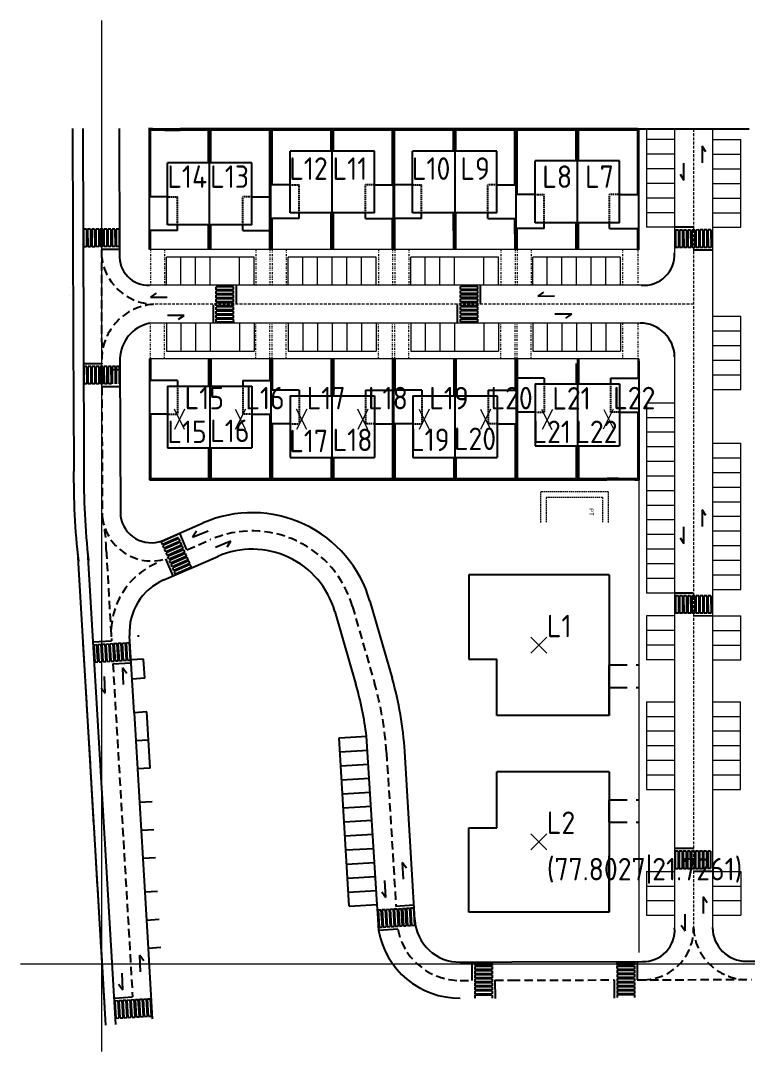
# Model space of a CAD drawing. Extents: x 349 to 557, y 25 to 208.
# Drawn here: x 349.5 to 478.7, y 24.8 to 208.2 of the extents above; entities that cross this region are included whole.
import ezdxf

# ---------------------------------------------------------------- set-up
doc = ezdxf.new("R2010")
doc.units = 0
doc.header["$MEASUREMENT"] = 0
for name, pattern in [('DASHDOT2', [12.7, 6.35, -3.175, 0, -3.175]), ('DASHED', [0.75, 0.5, -0.25]), ('DOT-DASH', [1, 0.3, -0.2, 0, -0.2, 0.3]), ('HIDDEN', [0.375, 0.25, -0.125]), ('HIDDEN2', [4.7625, 3.175, -1.5875])]:
    doc.linetypes.add(name, pattern=pattern)
doc.layers.get('0').update_dxf_attribs({"color": 252, "linetype": 'CONTINUOUS'})
for name, color, linetype in [('CentroCargas', 30, 'CONTINUOUS'), ('EQUI', 43, 'CONTINUOUS'), ('ESTRADAS', 19, 'CONTINUOUS'), ('PT', 2, 'CONTINUOUS')]:
    doc.layers.add(name, color=color, linetype=linetype)
doc.styles.add('SANS', font='isocp.shx')
doc.styles.get("Standard").update_dxf_attribs({"font": 'isocp.shx'})

msp = doc.modelspace()

# ---------------------------------------------------------------- linework, layer by layer
at = {"linetype": 'Continuous'}
for p, q in [((372.41, 167.5), (372.41, 189.02)), ((377.85, 188.95), (377.84, 188.95)), ((382.55, 188.95), (377.84, 188.95)), ((383.1, 182.9), (383.1, 188.95)), ((394.01, 167.5), (394, 188.95)), ((404.9, 185.01), (404.9, 188.95)), ((415.81, 167.5), (415.8, 188.95)), ((372.4, 176.9), (372.4, 188.82)), ((372.61, 176.9), (372.61, 188.8)), ((382.9, 188.75), (377.84, 188.75)), ((382.9, 182.9), (382.9, 188.75)), ((383.3, 182.9), (383.3, 188.75)), ((393.8, 188.75), (383.3, 188.75)), ((393.8, 176.9), (393.8, 188.75)), ((404.7, 188.75), (394.2, 188.75)), ((394.2, 179.01), (394.2, 188.75)), ((404.7, 185.01), (404.7, 188.75)), ((405.1, 185.01), (405.1, 188.75)), ((415.6, 188.75), (405.1, 188.75)), ((415.6, 179.01), (415.6, 188.75)), ((416, 179.01), (416, 188.75)), ((412.4, 185.01), (397.4, 185.01)), ((397.4, 174.01), (397.4, 185.01)), ((404.9, 174.01), (404.9, 185.01)), ((412.4, 174.01), (412.4, 185.01)), ((419.2, 174.01), (419.2, 185.01)), ((390.6, 182.9), (375.6, 182.9)), ((375.6, 171.9), (375.6, 182.9)), ((383.1, 171.9), (383.1, 182.9)), ((390.6, 171.9), (390.6, 182.9)), ((397.4, 179.01), (394, 179.01)), ((412.4, 179.01), (415.8, 179.01)), ((419.2, 179.01), (415.8, 179.01)), ((416.01, 167.5), (416, 179.01)), ((375.81, 176.9), (372.41, 176.9)), ((390.6, 176.9), (394, 176.9)), ((393.81, 167.5), (393.8, 176.9)), ((412.4, 174.01), (397.4, 174.01)), ((399, 173.01), (399, 174.01)), ((404.71, 167.5), (404.7, 174.01)), ((404.91, 167.5), (404.9, 174.01)), ((405.11, 167.5), (405.1, 174.01)), ((410.8, 173.01), (410.8, 174.01)), ((420.8, 173.01), (420.8, 174.01)), ((372.41, 148.04), (372.41, 126.54)), ((394.01, 148.04), (394.01, 126.54)), ((415.81, 148.04), (415.81, 126.54)), ((375.61, 143.22), (375.61, 132.22)), ((383.11, 143.22), (383.11, 132.22)), ((390.61, 143.22), (390.61, 132.22)), ((397.41, 141.48), (397.41, 130.48)), ((404.91, 130.48), (404.91, 141.48)), ((412.41, 141.48), (412.41, 130.48)), ((419.21, 141.48), (419.21, 130.48)), ((372.61, 138.22), (372.61, 126.74)), ((393.81, 138.22), (393.81, 126.74)), ((394.21, 136.48), (394.21, 126.74)), ((415.61, 136.48), (415.61, 126.74)), ((416.01, 136.48), (416.01, 126.74)), ((375.61, 132.22), (390.61, 132.22)), ((382.91, 132.22), (382.91, 126.74)), ((383.11, 132.22), (383.11, 126.54)), ((383.31, 132.22), (383.31, 126.74)), ((397.41, 130.48), (412.41, 130.48)), ((404.71, 130.48), (404.71, 126.74)), ((404.91, 130.48), (404.91, 126.54)), ((405.11, 130.48), (405.11, 126.74)), ((372.61, 126.74), (382.91, 126.74)), ((383.31, 126.74), (393.81, 126.74)), ((394.21, 126.74), (404.71, 126.74)), ((405.11, 126.74), (415.61, 126.74)), ((372.61, 126.54), (372.61, 126.53))]:
    msp.add_line(p, q, dxfattribs=at)
at = {"color": 18, "linetype": 'Continuous', "true_color": 0x000000}
for p, q in [((459.2, 188.95), (382.55, 188.95)), ((426.7, 185.01), (426.7, 188.95)), ((437.61, 167.5), (437.6, 188.95)), ((448.5, 183.27), (448.5, 188.95)), ((459.24, 188.95), (459.24, 188.96)), ((459.44, 167.45), (459.44, 188.95)), ((426.5, 188.75), (416, 188.75)), ((426.5, 185.01), (426.5, 188.75)), ((437.4, 188.75), (426.9, 188.75)), ((426.9, 185.01), (426.9, 188.75)), ((437.4, 179.02), (437.4, 188.75)), ((448.3, 188.75), (437.8, 188.75)), ((437.8, 177.27), (437.8, 188.75)), ((448.3, 183.27), (448.3, 188.75)), ((459.24, 188.75), (448.7, 188.75)), ((448.7, 183.27), (448.7, 188.75)), ((459.24, 177.27), (459.24, 188.75)), ((434.2, 185.02), (419.2, 185.01)), ((426.7, 185.01), (426.7, 174.01)), ((434.2, 174.02), (434.2, 185.02)), ((456, 183.27), (441, 183.27)), ((441, 172.27), (441, 183.27)), ((448.5, 172.27), (448.5, 183.27)), ((456, 172.27), (456, 183.27)), ((434.2, 179.02), (437.6, 179.02)), ((441, 177.27), (437.6, 177.27)), ((456.2, 177.27), (459.24, 177.27)), ((399, 173.01), (394, 173.01)), ((394.21, 167.5), (394.2, 173.01)), ((410.8, 173.01), (415.8, 173.01)), ((415.61, 167.5), (415.6, 173.01)), ((420.8, 173.01), (415.8, 173.01)), ((434.2, 174.02), (419.2, 174.01)), ((426.51, 167.5), (426.5, 174.01)), ((426.71, 167.5), (426.7, 174.01)), ((426.91, 167.5), (426.9, 174.01)), ((432.6, 173.02), (432.6, 174.02)), ((432.6, 173.02), (437.6, 173.02)), ((437.41, 167.5), (437.4, 173.02)), ((372.41, 167.5), (372.4, 170.9)), ((377.41, 170.9), (372.41, 170.9)), ((372.61, 167.43), (372.61, 170.9)), ((390.6, 171.9), (375.6, 171.9)), ((377.41, 170.9), (377.41, 171.9)), ((382.91, 167.5), (382.9, 171.9)), ((383.11, 167.5), (383.1, 171.9)), ((383.31, 167.5), (383.3, 171.9)), ((389, 170.9), (389, 171.9)), ((389, 170.9), (394, 170.9)), ((442.6, 171.27), (437.6, 171.27)), ((437.81, 167.5), (437.8, 171.27)), ((456, 172.27), (441, 172.27)), ((442.6, 171.27), (442.6, 172.27)), ((448.31, 167.5), (448.3, 172.27)), ((448.51, 167.5), (448.5, 172.27)), ((448.71, 167.5), (448.7, 172.27)), ((454.2, 171.27), (454.2, 172.27)), ((454.2, 171.27), (459.24, 171.27)), ((459.24, 167.39), (459.24, 171.27)), ((372.61, 148.1), (372.61, 144.22)), ((382.91, 148.04), (382.91, 143.22)), ((383.11, 148.04), (383.11, 143.22)), ((383.31, 148.04), (383.31, 143.22)), ((393.81, 148.04), (393.81, 144.22)), ((394.21, 148.04), (394.21, 142.48)), ((404.71, 148.04), (404.71, 141.48)), ((404.91, 148.04), (404.91, 141.48)), ((405.11, 148.04), (405.11, 141.48)), ((415.61, 148.04), (415.61, 136.48)), ((416.01, 148.04), (416.01, 142.48)), ((426.51, 148.04), (426.51, 141.48)), ((426.71, 148.04), (426.71, 141.48)), ((426.91, 148.04), (426.91, 141.48)), ((437.41, 148.04), (437.41, 142.48)), ((437.61, 148.04), (437.61, 126.54)), ((437.81, 148.04), (437.81, 138.59)), ((448.31, 147.22), (448.31, 143.59)), ((448.51, 148.04), (448.51, 143.59)), ((448.71, 148.04), (448.71, 143.59)), ((459.44, 147.62), (459.44, 126.47)), ((459.44, 147.62), (459.44, 144.17)), ((377.41, 144.22), (372.41, 144.22)), ((375.61, 143.22), (390.61, 143.22)), ((377.41, 144.22), (377.41, 143.22)), ((389.01, 144.22), (389.01, 143.22)), ((389.01, 144.22), (394.01, 144.22)), ((442.61, 144.59), (437.61, 144.59)), ((441.01, 143.59), (456.01, 143.59)), ((441.01, 143.59), (441.01, 132.59)), ((442.61, 144.59), (442.61, 143.59)), ((448.51, 143.59), (448.51, 132.59)), ((454.41, 144.59), (454.41, 143.59)), ((454.41, 144.59), (459.24, 144.59)), ((456.01, 143.59), (456.01, 132.59)), ((399.01, 142.48), (394.01, 142.48)), ((397.41, 141.48), (412.41, 141.48)), ((399.01, 142.48), (399.01, 141.48)), ((410.81, 142.48), (410.81, 141.48)), ((410.81, 142.48), (415.81, 142.48)), ((420.81, 142.48), (415.81, 142.48)), ((419.21, 141.48), (434.21, 141.48)), ((420.81, 142.48), (420.81, 141.48)), ((426.71, 141.48), (426.71, 130.48)), ((432.61, 142.48), (432.61, 141.48)), ((432.61, 142.48), (437.61, 142.48)), ((434.21, 141.48), (434.21, 130.48)), ((375.41, 138.22), (372.41, 138.22)), ((390.61, 138.22), (394.01, 138.22)), ((441.01, 138.59), (437.61, 138.59)), ((437.81, 138.59), (437.81, 126.74)), ((456.01, 138.59), (459.24, 138.59)), ((459.24, 138.59), (459.24, 126.68)), ((397.41, 136.48), (394.01, 136.48)), ((412.41, 136.48), (415.81, 136.48)), ((419.21, 136.48), (415.81, 136.48)), ((434.21, 136.48), (437.61, 136.48)), ((437.41, 136.48), (437.41, 126.74)), ((441.01, 132.59), (456.01, 132.59)), ((448.31, 132.59), (448.31, 126.74)), ((448.51, 132.59), (448.51, 126.54)), ((448.71, 132.59), (448.71, 126.74)), ((419.21, 130.48), (434.21, 130.48)), ((426.51, 130.48), (426.51, 126.74)), ((426.71, 130.48), (426.71, 126.54)), ((426.91, 130.48), (426.91, 126.74)), ((372.41, 126.54), (449.06, 126.54)), ((416.01, 126.74), (426.51, 126.74)), ((426.91, 126.74), (437.41, 126.74)), ((437.81, 126.74), (448.31, 126.74)), ((448.71, 126.74), (453.77, 126.74)), ((449.06, 126.54), (453.77, 126.54)), ((453.76, 126.54), (453.77, 126.54)), ((434.17, 109.6), (429.17, 109.6)), ((429.17, 109.6), (429.17, 94.6)), ((454.17, 109.6), (434.17, 109.6)), ((454.17, 109.6), (438.17, 109.6)), ((454.17, 109.6), (454.17, 84.6)), ((429.17, 94.6), (434.17, 94.6)), ((434.17, 84.6), (434.17, 94.6)), ((454.17, 89.6), (454.17, 93.6)), ((454.17, 84.6), (454.17, 89.6)), ((454.17, 84.6), (434.17, 84.6)), ((454.17, 84.6), (438.17, 84.6)), ((434.17, 64.6), (434.17, 74.6)), ((454.17, 74.6), (434.17, 74.6)), ((454.17, 74.6), (438.17, 74.6)), ((454.17, 74.6), (454.17, 49.6)), ((454.17, 74.6), (454.17, 69.6)), ((454.17, 65.6), (454.17, 69.6)), ((429.17, 59.6), (429.17, 64.6)), ((429.17, 64.6), (434.17, 64.6)), ((429.17, 49.6), (429.17, 59.6)), ((454.17, 49.6), (454.17, 59.6)), ((434.17, 49.6), (429.17, 49.6)), ((454.17, 49.6), (434.17, 49.6)), ((454.17, 49.6), (438.17, 49.6))]:
    msp.add_line(p, q, dxfattribs=at)
at = {"linetype": 'DASHED', "ltscale": 0.5}
for p, q in [((397.4, 179.01), (399, 179.01)), ((399, 174.01), (399, 179.01)), ((410.8, 174.01), (410.8, 179.01)), ((412.4, 179.01), (410.8, 179.01)), ((419.2, 179.01), (420.8, 179.01)), ((420.8, 174.01), (420.8, 179.01)), ((375.81, 176.9), (377.41, 176.9)), ((377.41, 171.9), (377.41, 176.9)), ((389, 171.9), (389, 176.9)), ((390.6, 176.9), (389, 176.9))]:
    msp.add_line(p, q, dxfattribs=at)
at = {"color": 18, "linetype": 'DASHED', "ltscale": 0.5, "true_color": 0x000000}
for p, q in [((432.6, 174.02), (432.6, 179.02)), ((434.2, 179.02), (432.6, 179.02)), ((441, 177.27), (442.6, 177.27)), ((442.6, 172.27), (442.6, 177.27)), ((456.2, 177.27), (454.2, 177.27)), ((454.2, 172.27), (454.2, 177.27)), ((377.41, 143.22), (377.41, 138.22)), ((389.01, 143.22), (389.01, 138.22)), ((442.61, 143.59), (442.61, 138.59)), ((454.41, 143.59), (454.41, 138.59)), ((399.01, 141.48), (399.01, 136.48)), ((410.81, 141.48), (410.81, 136.48)), ((420.81, 141.48), (420.81, 136.48)), ((432.61, 141.48), (432.61, 136.48)), ((375.41, 138.22), (377.41, 138.22)), ((390.61, 138.22), (389.01, 138.22)), ((441.01, 138.59), (442.61, 138.59)), ((456.01, 138.59), (454.41, 138.59)), ((397.41, 136.48), (399.01, 136.48)), ((412.41, 136.48), (410.81, 136.48)), ((419.21, 136.48), (420.81, 136.48)), ((434.21, 136.48), (432.61, 136.48))]:
    msp.add_line(p, q, dxfattribs=at)
at = {"color": 18, "linetype": 'Continuous', "lineweight": 13, "true_color": 0x000000}
for p, q in [((459.44, 167.5), (372.41, 167.5)), ((459.44, 148.04), (372.41, 148.04)), ((459.24, 148.04), (459.24, 144.59)), ((459.44, 148.04), (459.44, 126.47))]:
    msp.add_line(p, q, dxfattribs=at)
at = {"color": 18, "linetype": 'Continuous', "lineweight": 13, "ltscale": 0.00079375, "true_color": 0x000000}
for p, q in [((437.39, 145.29), (437.39, 145.29)), ((421.55, 136.32), (421.55, 136.32))]:
    msp.add_line(p, q, dxfattribs=at)
at = {"linetype": 'Continuous'}
for radius, start in [(209.7, 268.4635), (209.9, 268.5195)]:
    msp.add_arc((377.83, 398.65), radius, start, 270.0036, dxfattribs=at)
at = {"color": 18, "linetype": 'Continuous', "true_color": 0x000000}
for centre, radius, start, end in [((453.72, -94.27), 221.02, 88.5671, 89.9861), ((453.78, -83.16), 209.7, 88.4534, 90.0036)]:
    msp.add_arc(centre, radius, start, end, dxfattribs=at)
at = {"layer": 'CentroCargas', "linetype": 'Continuous', "lineweight": 13}
for p, q in [((363.86, 208.23), (363.86, 24.83)), ((378.65, 135.5), (376.86, 139.08)), ((378.65, 139.08), (376.87, 135.5)), ((389.46, 139.07), (387.65, 135.51)), ((387.65, 139.07), (389.46, 135.51)), ((400.36, 139.07), (398.55, 135.51)), ((400.36, 135.51), (398.55, 139.07)), ((411.26, 139.07), (409.45, 135.51)), ((411.26, 135.51), (409.45, 139.07)), ((422.16, 139.07), (420.35, 135.51)), ((420.35, 139.07), (422.16, 135.51)), ((431.25, 139.07), (433.06, 135.51)), ((433.06, 139.07), (431.25, 135.51)), ((442.15, 139.07), (443.96, 135.51)), ((444.05, 139.03), (442.22, 135.47)), ((454.89, 139.08), (453.07, 135.52)), ((453.18, 139.04), (454.97, 135.46)), ((440.25, 98.52), (443.08, 95.69)), ((443.08, 98.52), (440.25, 95.69)), ((440.25, 60.69), (443.08, 63.52)), ((440.25, 63.52), (443.08, 60.69)), ((539.57, 40.38), (349.48, 40.38))]:
    msp.add_line(p, q, dxfattribs=at)
at = {"layer": 'EQUI', "linetype": 'DASHDOT2', "ltscale": 0.2}
msp.add_line((385.85, 188.95), (384.3, 188.95), dxfattribs=at)
at = {"layer": 'ESTRADAS', "linetype": 'Continuous'}
for p, q in [((358.72, 189.02), (358.85, 151.79)), ((360.52, 189.02), (360.64, 151.35)), ((367.02, 189.02), (367.09, 166.61)), ((471.38, 184.86), (470.68, 185.88)), ((470.68, 185.88), (470.69, 182.91)), ((467.45, 179.87), (467.44, 182.84)), ((466.76, 180.89), (467.45, 179.87)), ((360.68, 171.11), (360.69, 168.01)), ((361.2, 171.11), (360.68, 171.11)), ((361.2, 171.11), (361.21, 168.01)), ((361.4, 171.11), (361.41, 168.01)), ((361.92, 171.11), (361.4, 171.11)), ((361.92, 171.11), (361.93, 168.01)), ((362.12, 171.11), (362.13, 168.01)), ((362.65, 171.11), (362.12, 171.11)), ((362.65, 171.11), (362.66, 168.01)), ((363.37, 171.12), (362.85, 171.11)), ((362.85, 171.11), (362.86, 168.01)), ((363.37, 171.12), (363.38, 168.02)), ((363.57, 171.12), (363.58, 168.02)), ((364.09, 171.12), (363.57, 171.12)), ((364.09, 171.12), (364.1, 168.02)), ((364.29, 171.12), (364.3, 168.02)), ((364.81, 171.12), (364.29, 171.12)), ((364.81, 171.12), (364.82, 168.02)), ((365.01, 171.12), (365.02, 168.02)), ((365.54, 171.12), (365.01, 171.12)), ((365.54, 171.12), (365.55, 168.02)), ((365.74, 171.12), (365.75, 168.02)), ((366.26, 171.12), (365.74, 171.12)), ((366.26, 171.12), (366.27, 168.02)), ((366.46, 171.13), (366.47, 168.03)), ((366.98, 171.13), (366.46, 171.13)), ((366.98, 171.13), (366.99, 168.03)), ((469.11, 171.47), (465.8, 171.46)), ((465.96, 170.96), (465.97, 167.86)), ((466.48, 170.96), (465.96, 170.96)), ((466.48, 170.96), (466.49, 167.86)), ((466.68, 170.97), (466.69, 167.87)), ((467.2, 170.97), (466.68, 170.97)), ((467.2, 170.97), (467.21, 167.87)), ((467.4, 170.97), (467.41, 167.87)), ((467.92, 170.97), (467.4, 170.97)), ((467.92, 170.97), (467.93, 167.87)), ((468.12, 170.97), (468.13, 167.87)), ((468.65, 170.97), (468.12, 170.97)), ((468.65, 170.97), (468.66, 167.87)), ((468.85, 170.97), (468.86, 167.87)), ((469.37, 170.97), (468.85, 170.97)), ((469.37, 170.97), (469.38, 167.87)), ((470.09, 170.98), (469.57, 170.97)), ((469.57, 170.97), (469.58, 167.87)), ((470.09, 170.98), (470.1, 167.88)), ((470.81, 170.98), (470.29, 170.98)), ((470.29, 170.98), (470.3, 167.88)), ((470.81, 170.98), (470.82, 167.88)), ((471.53, 170.98), (471.01, 170.98)), ((471.01, 170.98), (471.02, 167.88)), ((471.53, 170.98), (471.54, 167.88)), ((472.26, 170.98), (471.73, 170.98)), ((471.73, 170.98), (471.74, 167.88)), ((472.26, 170.98), (472.27, 167.88)), ((361.21, 168.01), (360.69, 168.01)), ((361.93, 168.01), (361.41, 168.01)), ((362.66, 168.01), (362.13, 168.01)), ((363.38, 168.02), (362.86, 168.01)), ((364.1, 168.02), (363.58, 168.02)), ((367.09, 167.53), (363.84, 167.52)), ((364.82, 168.02), (364.3, 168.02)), ((365.55, 168.02), (365.02, 168.02)), ((366.27, 168.02), (365.75, 168.02)), ((366.99, 168.03), (366.47, 168.03)), ((466.49, 167.86), (465.97, 167.86)), ((467.21, 167.87), (466.69, 167.87)), ((467.93, 167.87), (467.41, 167.87)), ((468.66, 167.87), (468.13, 167.87)), ((469.38, 167.87), (468.86, 167.87)), ((472.55, 167.38), (469.12, 167.37)), ((470.1, 167.88), (469.58, 167.87)), ((470.82, 167.88), (470.3, 167.88)), ((471.54, 167.88), (471.02, 167.88)), ((472.27, 167.88), (471.74, 167.88)), ((373.59, 159.72), (372.57, 159.02)), ((387.35, 160.89), (384.25, 160.88)), ((384.26, 160.36), (384.25, 160.88)), ((387.36, 160.37), (384.26, 160.36)), ((387.36, 160.17), (384.26, 160.16)), ((384.26, 159.64), (384.26, 160.16)), ((387.36, 159.65), (384.26, 159.64)), ((387.36, 160.37), (387.35, 160.89)), ((387.36, 159.65), (387.36, 160.17)), ((387.86, 157.89), (387.85, 161.14)), ((430.79, 160.92), (427.69, 160.91)), ((427.7, 160.38), (427.69, 160.91)), ((430.8, 160.39), (427.7, 160.38)), ((430.8, 160.19), (427.7, 160.18)), ((427.7, 159.66), (427.7, 160.18)), ((430.8, 159.67), (427.7, 159.66)), ((430.8, 160.39), (430.79, 160.92)), ((430.8, 159.67), (430.8, 160.19)), ((431.3, 157.89), (431.29, 161.14)), ((442.5, 159.92), (441.47, 159.23)), ((372.57, 159.02), (375.54, 159.03)), ((387.36, 159.45), (384.26, 159.44)), ((384.26, 158.92), (384.26, 159.44)), ((387.36, 158.93), (384.26, 158.92)), ((387.36, 158.73), (384.26, 158.72)), ((384.26, 158.19), (384.26, 158.72)), ((387.36, 158.2), (384.26, 158.19)), ((387.36, 158), (384.26, 157.99)), ((384.27, 157.47), (384.26, 157.99)), ((387.36, 158.93), (387.36, 159.45)), ((387.36, 158.2), (387.36, 158.73)), ((387.37, 157.48), (387.36, 158)), ((430.8, 159.47), (427.7, 159.46)), ((427.7, 158.94), (427.7, 159.46)), ((430.8, 158.95), (427.7, 158.94)), ((430.8, 158.75), (427.7, 158.74)), ((427.7, 158.22), (427.7, 158.74)), ((430.8, 158.23), (427.7, 158.22)), ((430.8, 158.03), (427.7, 158.02)), ((427.71, 157.49), (427.7, 158.02)), ((430.8, 158.95), (430.8, 159.47)), ((430.8, 158.23), (430.8, 158.75)), ((430.81, 157.5), (430.8, 158.03)), ((441.47, 159.23), (444.44, 159.24)), ((383.77, 154.39), (383.76, 157.64)), ((387.37, 157.48), (384.27, 157.47)), ((387.37, 157.28), (384.27, 157.27)), ((384.27, 156.75), (384.27, 157.27)), ((387.37, 156.76), (384.27, 156.75)), ((387.37, 156.56), (384.27, 156.55)), ((384.27, 156.03), (384.27, 156.55)), ((387.37, 156.04), (384.27, 156.03)), ((387.37, 156.76), (387.37, 157.28)), ((387.37, 156.04), (387.37, 156.56)), ((427.21, 154.39), (427.2, 157.64)), ((430.81, 157.5), (427.71, 157.49)), ((430.81, 157.3), (427.71, 157.29)), ((427.71, 156.77), (427.71, 157.29)), ((430.81, 156.78), (427.71, 156.77)), ((430.81, 156.58), (427.71, 156.57)), ((427.71, 156.05), (427.71, 156.57)), ((430.81, 156.06), (427.71, 156.05)), ((430.81, 156.78), (430.81, 157.3)), ((430.81, 156.06), (430.81, 156.58)), ((447.49, 156), (444.52, 155.99)), ((446.47, 155.3), (447.49, 156)), ((378.58, 155.79), (375.62, 155.78)), ((377.56, 155.1), (378.58, 155.79)), ((387.37, 155.84), (384.27, 155.83)), ((384.27, 155.3), (384.27, 155.83)), ((387.37, 155.31), (384.27, 155.3)), ((387.37, 155.11), (384.27, 155.1)), ((384.28, 154.58), (384.27, 155.1)), ((387.38, 154.59), (384.28, 154.58)), ((387.37, 155.31), (387.37, 155.84)), ((387.38, 154.59), (387.37, 155.11)), ((430.81, 155.86), (427.71, 155.85)), ((427.71, 155.33), (427.71, 155.85)), ((430.81, 155.34), (427.71, 155.33)), ((430.81, 155.14), (427.71, 155.13)), ((427.71, 154.61), (427.71, 155.13)), ((430.81, 154.62), (427.71, 154.61)), ((430.81, 155.34), (430.81, 155.86)), ((430.81, 154.62), (430.81, 155.14)), ((358.85, 151.79), (358.92, 128.56)), ((360.64, 151.9), (360.72, 128.67)), ((363.91, 147.19), (360.66, 147.18)), ((367.15, 148.11), (367.25, 120.06)), ((360.77, 143.58), (360.76, 146.68)), ((361.28, 146.68), (360.76, 146.68)), ((361.29, 143.58), (361.28, 146.68)), ((361.49, 143.58), (361.48, 146.68)), ((362, 146.68), (361.48, 146.68)), ((362.01, 143.58), (362, 146.68)), ((362.21, 143.58), (362.2, 146.68)), ((362.73, 146.68), (362.2, 146.68)), ((362.74, 143.58), (362.73, 146.68)), ((362.94, 143.58), (362.93, 146.68)), ((363.45, 146.68), (362.93, 146.68)), ((363.46, 143.58), (363.45, 146.68)), ((363.66, 143.59), (363.65, 146.69)), ((364.17, 146.69), (363.65, 146.69)), ((364.18, 143.59), (364.17, 146.69)), ((364.38, 143.59), (364.37, 146.69)), ((364.89, 146.69), (364.37, 146.69)), ((364.9, 143.59), (364.89, 146.69)), ((365.61, 146.69), (365.09, 146.69)), ((365.1, 143.59), (365.09, 146.69)), ((365.62, 143.59), (365.61, 146.69)), ((366.34, 146.69), (365.81, 146.69)), ((365.82, 143.59), (365.81, 146.69)), ((366.35, 146.09), (365.82, 146.08)), ((366.35, 143.59), (366.34, 146.69)), ((367.06, 146.7), (366.54, 146.69)), ((366.55, 143.59), (366.54, 146.69)), ((367.07, 146.09), (366.55, 146.09)), ((367.07, 143.6), (367.06, 146.7)), ((361.29, 143.58), (360.77, 143.58)), ((362.01, 143.58), (361.49, 143.58)), ((362.74, 143.58), (362.21, 143.58)), ((363.46, 143.58), (362.94, 143.58)), ((364.18, 143.59), (363.66, 143.59)), ((367.17, 143.1), (363.92, 143.09)), ((364.9, 143.59), (364.38, 143.59)), ((365.62, 143.59), (365.1, 143.59)), ((471.38, 120.19), (470.68, 121.21)), ((470.68, 121.21), (470.69, 118.24)), ((374.67, 115.69), (381.96, 118.87)), ((380.08, 116.34), (382.83, 117.47)), ((467.45, 115.2), (467.44, 118.17)), ((377.35, 116.75), (374.51, 115.51)), ((377.56, 116.27), (374.72, 115.03)), ((377.64, 116.09), (374.8, 114.85)), ((377.85, 115.61), (375.01, 114.37)), ((377.85, 115.61), (377.64, 116.09)), ((379.07, 114.06), (377.77, 117.04)), ((380.76, 117.37), (380.08, 116.34)), ((386.87, 115.62), (384.12, 114.49)), ((386.19, 114.59), (386.87, 115.62)), ((466.76, 116.22), (467.45, 115.2)), ((366.44, 29.59), (361.45, 113.8)), ((374.72, 115.03), (374.51, 115.51)), ((375.01, 114.37), (374.8, 114.85)), ((377.93, 115.43), (375.09, 114.19)), ((375.29, 113.71), (375.09, 114.19)), ((378.14, 114.95), (375.29, 113.71)), ((378.22, 114.76), (375.37, 113.53)), ((378.42, 114.29), (375.58, 113.05)), ((378.5, 114.1), (375.66, 112.86)), ((378.14, 114.95), (377.93, 115.43)), ((378.42, 114.29), (378.22, 114.76)), ((378.71, 113.62), (378.5, 114.1)), ((364.64, 29.48), (359.66, 113.7)), ((374.96, 108.73), (384.56, 112.91)), ((376.61, 109.45), (375.3, 112.45)), ((375.58, 113.05), (375.37, 113.53)), ((375.87, 112.39), (375.66, 112.86)), ((378.71, 113.62), (375.87, 112.39)), ((378.79, 113.44), (375.95, 112.2)), ((376.16, 111.72), (375.95, 112.2)), ((379, 112.96), (376.16, 111.72)), ((379.08, 112.78), (376.24, 111.54)), ((379.29, 112.3), (376.45, 111.06)), ((379.37, 112.12), (376.53, 110.88)), ((379, 112.96), (378.79, 113.44)), ((379.29, 112.3), (379.08, 112.78)), ((379.58, 111.64), (379.37, 112.12)), ((376.45, 111.06), (376.24, 111.54)), ((376.74, 110.4), (376.53, 110.88)), ((379.58, 111.64), (376.74, 110.4)), ((379.66, 111.45), (376.82, 110.22)), ((377.02, 109.74), (376.82, 110.22)), ((379.87, 110.97), (377.02, 109.74)), ((379.87, 110.97), (379.66, 111.45)), ((469.11, 106.39), (465.79, 106.38)), ((411.62, 104.91), (415.56, 91.24)), ((465.96, 105.88), (465.97, 102.78)), ((466.48, 105.88), (465.96, 105.88)), ((466.48, 105.88), (466.49, 102.78)), ((466.68, 105.88), (466.69, 102.78)), ((467.2, 105.88), (466.68, 105.88)), ((467.2, 105.88), (467.21, 102.78)), ((467.4, 105.88), (467.41, 102.78)), ((467.92, 105.88), (467.4, 105.88)), ((467.92, 105.88), (467.93, 102.78)), ((468.65, 105.89), (468.12, 105.88)), ((468.12, 105.88), (468.13, 102.78)), ((468.65, 105.89), (468.66, 102.79)), ((468.85, 105.89), (468.86, 102.79)), ((469.37, 105.89), (468.85, 105.89)), ((469.37, 105.89), (469.38, 102.79)), ((469.57, 105.89), (469.58, 102.79)), ((470.09, 105.89), (469.57, 105.89)), ((470.09, 105.89), (470.1, 102.79)), ((470.81, 105.89), (470.29, 105.89)), ((470.29, 105.89), (470.3, 102.79)), ((470.81, 105.89), (470.82, 102.79)), ((471.53, 105.9), (471.01, 105.89)), ((471.01, 105.89), (471.02, 102.79)), ((471.53, 105.9), (471.54, 102.8)), ((472.26, 105.9), (471.73, 105.9)), ((471.73, 105.9), (471.74, 102.8)), ((472.26, 105.9), (472.27, 102.8)), ((405.37, 103.11), (409.11, 90.14)), ((466.49, 102.78), (465.97, 102.78)), ((467.21, 102.78), (466.69, 102.78)), ((467.93, 102.78), (467.41, 102.78)), ((468.66, 102.79), (468.13, 102.78)), ((469.38, 102.79), (468.86, 102.79)), ((470.1, 102.79), (469.58, 102.79)), ((470.82, 102.79), (470.3, 102.79)), ((471.54, 102.8), (471.02, 102.79)), ((472.27, 102.8), (471.74, 102.8)), ((472.55, 102.3), (469.12, 102.29)), ((361.24, 86.88), (360.62, 97.36)), ((362.41, 97.68), (365.65, 97.87)), ((362.54, 97.18), (363.06, 97.22)), ((363.24, 94.12), (363.06, 97.22)), ((363.26, 97.23), (363.78, 97.26)), ((363.44, 94.13), (363.26, 97.23)), ((363.96, 94.16), (363.78, 97.26)), ((363.98, 97.27), (364.5, 97.3)), ((364.16, 94.18), (363.98, 97.27)), ((364.68, 94.21), (364.5, 97.3)), ((364.7, 97.31), (365.22, 97.34)), ((364.88, 94.22), (364.7, 97.31)), ((365.4, 94.25), (365.22, 97.34)), ((365.42, 97.36), (365.94, 97.39)), ((365.6, 94.26), (365.42, 97.36)), ((366.13, 94.29), (365.94, 97.39)), ((366.14, 97.4), (366.66, 97.43)), ((366.33, 94.3), (366.14, 97.4)), ((366.85, 94.33), (366.66, 97.43)), ((366.86, 97.44), (367.38, 97.47)), ((367.05, 94.35), (366.86, 97.44)), ((367.57, 94.38), (367.38, 97.47)), ((367.58, 97.48), (368.11, 97.51)), ((367.77, 94.39), (367.58, 97.48)), ((368.29, 94.42), (368.11, 97.51)), ((368.31, 97.53), (368.83, 97.56)), ((368.49, 94.43), (368.31, 97.53)), ((369.01, 94.46), (368.83, 97.56)), ((369.66, 85.08), (368.85, 98.78)), ((370.47, 98.57), (370.45, 98.88)), ((362.72, 94.09), (362.54, 97.18)), ((362.72, 94.09), (363.24, 94.12)), ((363.44, 94.13), (363.96, 94.16)), ((364.16, 94.18), (364.68, 94.21)), ((364.88, 94.22), (365.4, 94.25)), ((365.6, 94.26), (366.13, 94.29)), ((365.89, 93.78), (369.14, 93.97)), ((366.33, 94.3), (366.85, 94.33)), ((367.05, 94.35), (367.57, 94.38)), ((367.77, 94.39), (368.29, 94.42)), ((368.49, 94.43), (369.01, 94.46)), ((371.36, 94.6), (369.11, 94.47)), ((371.56, 91.21), (371.36, 94.6)), ((368.36, 92.07), (367.62, 93.07)), ((367.62, 93.07), (367.74, 90.1)), ((364.52, 88.54), (364.4, 91.51)), ((371.56, 91.21), (369.31, 91.07)), ((363.79, 89.54), (364.52, 88.54)), ((361.89, 76), (361.27, 86.48)), ((371.91, 85.22), (369.66, 85.08)), ((372.5, 75.24), (371.91, 85.22)), ((407.91, 50.68), (406.13, 80.63)), ((419.57, 48.24), (417.8, 78.18)), ((362.53, 65.12), (361.91, 75.6)), ((372.5, 75.24), (370.26, 75.1)), ((370.26, 75.1), (370.61, 69.11)), ((372.86, 69.25), (370.61, 69.11)), ((363.18, 54.24), (362.56, 64.72)), ((469.17, 60.94), (465.8, 60.93)), ((373.45, 59.26), (371.2, 59.13)), ((371.2, 59.13), (371.56, 53.14)), ((465.9, 60.43), (465.91, 57.33)), ((466.42, 60.43), (465.9, 60.43)), ((466.42, 60.43), (466.43, 57.33)), ((466.62, 60.43), (466.63, 57.33)), ((467.14, 60.43), (466.62, 60.43)), ((467.14, 60.43), (467.15, 57.33)), ((467.34, 60.43), (467.35, 57.33)), ((467.87, 60.43), (467.34, 60.43)), ((467.87, 60.43), (467.88, 57.33)), ((468.59, 60.44), (468.07, 60.43)), ((468.07, 60.43), (468.08, 57.33)), ((468.59, 60.44), (468.6, 57.34)), ((468.79, 60.44), (468.8, 57.34)), ((469.31, 60.44), (468.79, 60.44)), ((469.31, 60.44), (469.32, 57.34)), ((469.51, 60.44), (469.52, 57.34)), ((470.03, 60.44), (469.51, 60.44)), ((470.03, 60.44), (470.04, 57.34)), ((470.75, 60.44), (470.23, 60.44)), ((470.23, 60.44), (470.24, 57.34)), ((470.75, 60.44), (470.76, 57.34)), ((471.48, 60.45), (470.95, 60.44)), ((470.95, 60.44), (470.96, 57.34)), ((471.48, 60.45), (471.49, 57.35)), ((472.2, 60.45), (471.68, 60.45)), ((471.68, 60.45), (471.69, 57.35)), ((472.2, 60.45), (472.21, 57.35)), ((418.09, 57.45), (417.34, 58.43)), ((417.34, 58.43), (417.51, 55.47)), ((466.43, 57.33), (465.91, 57.33)), ((467.15, 57.33), (466.63, 57.33)), ((467.88, 57.33), (467.35, 57.33)), ((468.6, 57.34), (468.08, 57.33)), ((469.32, 57.34), (468.8, 57.34)), ((470.04, 57.34), (469.52, 57.34)), ((470.76, 57.34), (470.24, 57.34)), ((471.49, 57.35), (470.96, 57.34)), ((472.21, 57.35), (471.69, 57.35)), ((414.45, 52.24), (414.27, 55.21)), ((472.55, 56.85), (469.17, 56.84)), ((363.82, 43.36), (363.2, 53.84)), ((373.8, 53.27), (371.56, 53.14)), ((413.7, 53.23), (414.45, 52.24)), ((471.58, 51.29), (470.89, 52.31)), ((470.89, 52.31), (470.9, 49.34)), ((407.91, 50.68), (412.9, 50.98)), ((413.05, 48.48), (412.9, 50.98)), ((413.05, 50.01), (413.57, 50.04)), ((413.05, 50.01), (413.24, 46.92)), ((413.57, 50.04), (413.76, 46.95)), ((413.77, 50.05), (414.3, 50.08)), ((413.77, 50.05), (413.96, 46.96)), ((414.3, 50.08), (414.48, 46.99)), ((414.5, 50.1), (415.02, 50.13)), ((414.5, 50.1), (414.68, 47)), ((415.02, 50.13), (415.2, 47.03)), ((415.22, 50.14), (415.74, 50.17)), ((415.22, 50.14), (415.4, 47.04)), ((415.74, 50.17), (415.92, 47.07)), ((415.94, 50.18), (416.46, 50.21)), ((415.94, 50.18), (416.12, 47.09)), ((416.17, 50.69), (419.41, 50.89)), ((416.46, 50.21), (416.64, 47.12)), ((416.66, 50.22), (417.18, 50.25)), ((416.66, 50.22), (416.84, 47.13)), ((417.18, 50.25), (417.36, 47.16)), ((417.38, 50.27), (417.9, 50.3)), ((417.38, 50.27), (417.56, 47.17)), ((417.9, 50.3), (418.08, 47.2)), ((418.1, 50.31), (418.62, 50.34)), ((418.1, 50.31), (418.28, 47.21)), ((418.62, 50.34), (418.8, 47.24)), ((418.82, 50.35), (419.34, 50.38)), ((418.82, 50.35), (419, 47.26)), ((419.34, 50.38), (419.53, 47.29)), ((413.12, 47.22), (413.05, 48.48)), ((467.66, 46.29), (467.65, 49.26)), ((413.17, 46.37), (413.12, 47.22)), ((413.17, 46.41), (416.56, 46.61)), ((413.17, 46.41), (413.17, 46.41)), ((413.24, 46.92), (413.76, 46.95)), ((413.96, 46.96), (414.48, 46.99)), ((414.68, 47), (415.2, 47.03)), ((415.4, 47.04), (415.92, 47.07)), ((416.12, 47.09), (416.64, 47.12)), ((416.84, 47.13), (417.36, 47.16)), ((417.56, 47.17), (418.08, 47.2)), ((418.28, 47.21), (418.8, 47.24)), ((419, 47.26), (419.53, 47.29)), ((466.96, 47.32), (467.66, 46.29)), ((364.45, 32.67), (363.84, 42.96)), ((374.39, 43.29), (372.15, 43.16)), ((372.15, 43.16), (372.89, 30.63)), ((371.38, 40.94), (370.65, 41.94)), ((370.65, 41.94), (370.77, 38.97)), ((427.64, 40.71), (432.84, 40.73)), ((429.74, 40.72), (429.75, 37.47)), ((433.34, 40.63), (430.24, 40.62)), ((430.24, 40.62), (430.24, 40.1)), ((432.84, 40.73), (436.85, 40.74)), ((433.34, 40.63), (433.34, 40.11)), ((436.85, 40.74), (460.07, 40.82)), ((455.55, 40.7), (458.65, 40.71)), ((455.55, 40.7), (455.55, 40.18)), ((458.65, 40.71), (458.65, 40.19)), ((459.15, 40.81), (459.16, 37.56)), ((478.57, 40.88), (489.14, 40.91)), ((367.64, 35.81), (367.52, 38.78)), ((433.34, 40.11), (430.24, 40.1)), ((433.34, 39.91), (430.24, 39.9)), ((430.24, 39.9), (430.25, 39.38)), ((433.35, 39.39), (430.25, 39.38)), ((433.35, 39.19), (430.25, 39.18)), ((430.25, 39.18), (430.25, 38.65)), ((433.35, 38.66), (430.25, 38.65)), ((433.34, 39.91), (433.35, 39.39)), ((433.35, 39.19), (433.35, 38.66)), ((455.55, 40.18), (458.65, 40.19)), ((455.55, 39.98), (458.65, 39.99)), ((455.55, 39.98), (455.56, 39.46)), ((455.56, 39.46), (458.66, 39.47)), ((455.56, 39.26), (458.66, 39.27)), ((455.56, 39.26), (455.56, 38.74)), ((455.56, 38.74), (458.66, 38.75)), ((455.56, 38.54), (458.66, 38.55)), ((455.56, 38.54), (455.56, 38.01)), ((458.65, 39.99), (458.66, 39.47)), ((458.66, 39.27), (458.66, 38.75)), ((458.66, 38.55), (458.66, 38.02)), ((366.91, 36.81), (367.64, 35.81)), ((433.35, 38.46), (430.25, 38.45)), ((430.25, 38.45), (430.25, 37.93)), ((433.35, 37.94), (430.25, 37.93)), ((433.35, 37.74), (430.25, 37.73)), ((430.25, 37.73), (430.25, 37.21)), ((433.35, 37.22), (430.25, 37.21)), ((433.35, 37.02), (430.25, 37.01)), ((430.25, 37.01), (430.25, 36.49)), ((433.35, 38.46), (433.35, 37.94)), ((433.35, 37.74), (433.35, 37.22)), ((433.35, 37.02), (433.35, 36.5)), ((433.85, 37.48), (433.86, 34.23)), ((455.06, 37.55), (455.07, 34.3)), ((455.56, 38.01), (458.66, 38.02)), ((455.56, 37.81), (458.66, 37.82)), ((455.56, 37.81), (455.56, 37.29)), ((455.56, 37.29), (458.66, 37.3)), ((455.56, 37.09), (458.66, 37.1)), ((455.56, 37.09), (455.57, 36.57)), ((458.66, 37.82), (458.66, 37.3)), ((458.66, 37.1), (458.67, 36.58)), ((433.35, 36.5), (430.25, 36.49)), ((433.36, 36.3), (430.26, 36.29)), ((430.26, 36.29), (430.26, 35.77)), ((433.36, 35.78), (430.26, 35.77)), ((433.36, 35.58), (430.26, 35.57)), ((430.26, 35.57), (430.26, 35.04)), ((433.36, 35.05), (430.26, 35.04)), ((433.36, 34.85), (430.26, 34.84)), ((433.36, 36.3), (433.36, 35.78)), ((433.36, 35.58), (433.36, 35.05)), ((433.36, 34.85), (433.36, 34.33)), ((455.57, 36.57), (458.67, 36.58)), ((455.57, 36.37), (458.67, 36.38)), ((455.57, 36.37), (455.57, 35.85)), ((455.57, 35.85), (458.67, 35.86)), ((455.57, 35.65), (458.67, 35.66)), ((455.57, 35.65), (455.57, 35.13)), ((455.57, 35.13), (458.67, 35.14)), ((455.57, 34.93), (458.67, 34.94)), ((455.57, 34.93), (455.57, 34.4)), ((458.67, 36.38), (458.67, 35.86)), ((458.67, 35.66), (458.67, 35.14)), ((458.67, 34.94), (458.67, 34.41)), ((366.16, 34.33), (369.4, 34.53)), ((366.29, 33.84), (366.81, 33.87)), ((366.47, 30.75), (366.29, 33.84)), ((366.99, 30.78), (366.81, 33.87)), ((367.01, 33.88), (367.53, 33.91)), ((367.19, 30.79), (367.01, 33.88)), ((367.71, 30.82), (367.53, 33.91)), ((367.73, 33.93), (368.25, 33.96)), ((367.91, 30.83), (367.73, 33.93)), ((368.43, 30.86), (368.25, 33.96)), ((368.45, 33.97), (368.97, 34)), ((368.63, 30.87), (368.45, 33.97)), ((369.15, 30.91), (368.97, 34)), ((369.17, 34.01), (369.69, 34.04)), ((369.35, 30.92), (369.17, 34.01)), ((369.87, 30.95), (369.69, 34.04)), ((369.89, 34.05), (370.41, 34.09)), ((370.07, 30.96), (369.89, 34.05)), ((370.6, 30.99), (370.41, 34.09)), ((370.61, 34.1), (371.13, 34.13)), ((370.8, 31), (370.61, 34.1)), ((371.32, 31.03), (371.13, 34.13)), ((371.33, 34.14), (371.85, 34.17)), ((371.52, 31.05), (371.33, 34.14)), ((372.04, 31.08), (371.85, 34.17)), ((372.05, 34.18), (372.58, 34.21)), ((372.24, 31.09), (372.05, 34.18)), ((372.76, 31.12), (372.58, 34.21)), ((430.26, 34.84), (430.26, 34.32)), ((366.47, 30.75), (366.99, 30.78)), ((367.19, 30.79), (367.71, 30.82)), ((367.91, 30.83), (368.43, 30.86)), ((368.63, 30.87), (369.15, 30.91)), ((369.35, 30.92), (369.87, 30.95)), ((370.07, 30.96), (370.6, 30.99)), ((370.8, 31), (371.32, 31.03)), ((371.52, 31.05), (372.04, 31.08)), ((372.24, 31.09), (372.76, 31.12))]:
    msp.add_line(p, q, dxfattribs=at)
at = {"layer": 'ESTRADAS', "color": 18, "linetype": 'Continuous', "true_color": 0x000000}
msp.add_line((459.2, 188.95), (479.06, 188.95), dxfattribs=at)
at = {"layer": 'ESTRADAS', "linetype": 'Continuous', "lineweight": 13}
for p, q in [((460.8, 188.93), (460.8, 171.46)), ((465.8, 188.95), (465.8, 166.63)), ((472.55, 188.95), (472.55, 46.86)), ((465.8, 187.06), (460.8, 187.06)), ((472.55, 187.06), (477.55, 187.06)), ((477.55, 171.46), (477.55, 187.06)), ((465.8, 184.46), (460.8, 184.46)), ((472.55, 184.46), (477.55, 184.46)), ((465.8, 181.86), (460.8, 181.86)), ((472.55, 181.86), (477.55, 181.86)), ((465.8, 179.26), (460.8, 179.26)), ((472.55, 179.26), (477.55, 179.26)), ((465.8, 176.66), (460.8, 176.66)), ((472.55, 176.66), (477.55, 176.66)), ((465.8, 174.06), (460.8, 174.06)), ((472.55, 174.06), (477.55, 174.06)), ((465.8, 171.46), (460.8, 171.46)), ((472.55, 171.46), (477.55, 171.46)), ((375.4, 161.14), (375.4, 166.14)), ((391, 166.14), (375.4, 166.14)), ((378, 161.14), (378, 166.14)), ((380.6, 161.14), (380.6, 166.14)), ((383.2, 161.14), (383.2, 166.14)), ((388.4, 161.14), (388.4, 166.14)), ((391, 161.14), (391, 166.14)), ((397.09, 161.14), (397.09, 166.14)), ((412.69, 166.14), (397.09, 166.14)), ((399.69, 161.14), (399.69, 166.14)), ((402.29, 161.14), (402.29, 166.14)), ((404.89, 161.14), (404.89, 166.14)), ((407.49, 161.14), (407.49, 166.14)), ((410.09, 161.14), (410.09, 166.14)), ((412.69, 161.14), (412.69, 166.14)), ((418.86, 161.14), (418.86, 166.14)), ((434.46, 166.14), (418.86, 166.14)), ((421.46, 161.14), (421.46, 166.14)), ((424.06, 161.14), (424.06, 166.14)), ((426.66, 161.14), (426.66, 166.14)), ((431.86, 161.14), (431.86, 166.14)), ((434.46, 161.14), (434.46, 166.14)), ((456.16, 166.14), (440.56, 166.14)), ((440.56, 161.14), (440.56, 166.14)), ((443.16, 161.14), (443.16, 166.14)), ((445.76, 161.14), (445.76, 166.14)), ((448.36, 161.14), (448.36, 166.14)), ((450.96, 161.14), (450.96, 166.14)), ((453.56, 161.14), (453.56, 166.14)), ((456.16, 161.14), (456.16, 166.14)), ((375.4, 161.14), (372.39, 161.14)), ((460.76, 161.14), (375.4, 161.14)), ((375.4, 154.39), (372.39, 154.39)), ((460.02, 154.39), (375.4, 154.39)), ((375.4, 154.39), (375.4, 149.39)), ((378, 154.39), (378, 149.39)), ((380.6, 154.39), (380.6, 149.39)), ((383.2, 154.39), (383.2, 149.39)), ((388.4, 154.39), (388.4, 149.39)), ((391, 154.39), (391, 149.39)), ((397.09, 154.39), (397.09, 149.39)), ((399.69, 154.39), (399.69, 149.39)), ((402.29, 154.39), (402.29, 149.39)), ((404.89, 154.39), (404.89, 149.39)), ((407.49, 154.39), (407.49, 149.39)), ((410.09, 154.39), (410.09, 149.39)), ((412.69, 154.39), (412.69, 149.39)), ((418.86, 154.39), (418.86, 149.39)), ((421.46, 154.39), (421.46, 149.39)), ((424.06, 154.39), (424.06, 149.39)), ((426.66, 154.39), (426.66, 149.39)), ((431.86, 154.39), (431.86, 149.39)), ((434.46, 154.39), (434.46, 149.39)), ((440.56, 154.39), (440.56, 149.39)), ((443.16, 154.39), (443.16, 149.39)), ((445.76, 154.39), (445.76, 149.39)), ((448.36, 154.39), (448.36, 149.39)), ((450.96, 154.39), (450.96, 149.39)), ((453.56, 154.39), (453.56, 149.39)), ((456.16, 154.39), (456.16, 149.39)), ((472.55, 155.62), (477.55, 155.62)), ((477.55, 142.62), (477.55, 155.62)), ((472.55, 153.02), (477.55, 153.02)), ((472.55, 150.42), (477.55, 150.42)), ((375.4, 149.39), (391, 149.39)), ((397.09, 149.39), (412.69, 149.39)), ((418.86, 149.39), (434.46, 149.39)), ((440.56, 149.39), (456.16, 149.39)), ((465.8, 148.42), (465.8, 45.99)), ((472.55, 147.82), (477.55, 147.82)), ((472.55, 145.22), (477.55, 145.22)), ((472.55, 142.62), (477.55, 142.62)), ((465.8, 140.18), (460.8, 140.18)), ((460.8, 140.18), (460.8, 106.38)), ((460.8, 140.18), (460.8, 106.38)), ((465.8, 137.58), (460.8, 137.58)), ((465.8, 134.98), (460.8, 134.98)), ((465.8, 132.38), (460.8, 132.38)), ((472.54, 133.04), (477.54, 133.04)), ((477.55, 107.04), (477.55, 133.04)), ((472.55, 130.44), (477.55, 130.44)), ((465.79, 129.78), (460.79, 129.78)), ((465.79, 127.18), (460.79, 127.18)), ((472.55, 127.84), (477.55, 127.84)), ((459.44, 126.47), (459.46, 42.42)), ((472.55, 125.24), (477.55, 125.24)), ((465.79, 124.58), (460.79, 124.58)), ((465.79, 121.98), (460.79, 121.98)), ((472.55, 122.64), (477.55, 122.64)), ((465.79, 119.38), (460.79, 119.38)), ((472.55, 120.04), (477.55, 120.04)), ((472.54, 117.44), (477.54, 117.44)), ((465.8, 116.78), (460.8, 116.78)), ((465.79, 114.18), (460.79, 114.18)), ((472.55, 114.84), (477.55, 114.84)), ((472.55, 112.24), (477.55, 112.24)), ((465.79, 111.58), (460.79, 111.58)), ((465.79, 108.98), (460.79, 108.98)), ((472.55, 109.64), (477.55, 109.64)), ((465.79, 106.38), (460.79, 106.38)), ((472.55, 107.04), (477.55, 107.04)), ((465.8, 102.32), (460.8, 102.32)), ((460.8, 102.32), (460.8, 94.52)), ((460.8, 102.32), (460.8, 94.52)), ((472.55, 102.3), (477.55, 102.3)), ((477.55, 94.5), (477.55, 102.3)), ((465.8, 99.72), (460.8, 99.72)), ((472.55, 99.7), (477.55, 99.7)), ((465.8, 97.12), (460.8, 97.12)), ((472.55, 97.1), (477.55, 97.1)), ((465.8, 94.52), (460.8, 94.52)), ((472.55, 94.5), (477.55, 94.5)), ((460.8, 87.04), (465.8, 87.04)), ((460.8, 87.04), (460.8, 71.44)), ((472.54, 87.04), (477.54, 87.04)), ((477.54, 71.44), (477.54, 87.04)), ((460.8, 84.44), (465.8, 84.44)), ((472.54, 84.44), (477.54, 84.44)), ((460.8, 81.84), (465.8, 81.84)), ((472.54, 81.84), (477.54, 81.84)), ((460.79, 79.24), (465.79, 79.24)), ((472.54, 79.24), (477.54, 79.24)), ((460.8, 76.64), (465.8, 76.64)), ((472.54, 76.64), (477.54, 76.64)), ((460.8, 74.04), (465.8, 74.04)), ((472.54, 74.04), (477.54, 74.04)), ((460.8, 71.44), (465.8, 71.44)), ((472.54, 71.44), (477.54, 71.44)), ((460.8, 56.85), (465.8, 56.85)), ((460.8, 56.85), (460.8, 49.05)), ((472.55, 56.85), (477.55, 56.85)), ((477.55, 56.85), (477.55, 49.05)), ((460.8, 54.25), (465.8, 54.25)), ((472.55, 54.25), (477.55, 54.25)), ((460.8, 51.65), (465.8, 51.65)), ((472.55, 51.65), (477.55, 51.65)), ((460.8, 49.05), (465.8, 49.05)), ((472.55, 49.05), (477.55, 49.05))]:
    msp.add_line(p, q, dxfattribs=at)
at = {"layer": 'ESTRADAS', "linetype": 'DASHED', "lineweight": 13}
for p, q in [((469.17, 188.95), (469.17, 46.84)), ((469.17, 157.77), (373.12, 157.77))]:
    msp.add_line(p, q, dxfattribs=at)
at = {"layer": 'ESTRADAS', "linetype": 'DASHED', "ltscale": 3}
for p, q in [((363.84, 167.52), (363.91, 147.19)), ((363.92, 143.09), (364, 120.06)), ((379.07, 114.06), (383.26, 115.89)), ((364.7, 113.99), (365.65, 97.87)), ((408.5, 104.01), (412.44, 90.34)), ((365.89, 93.78), (369.4, 34.53)), ((414.55, 77.98), (416.24, 50.7)), ((427.65, 37.46), (429.75, 37.47)), ((433.85, 37.48), (436.85, 37.49)), ((436.85, 37.49), (455.06, 37.55)), ((459.16, 37.56), (479.49, 37.63))]:
    msp.add_line(p, q, dxfattribs=at)
at = {"layer": 'ESTRADAS', "linetype": 'DOT-DASH', "lineweight": 13}
for p, q in [((372.6, 167.5), (372.6, 161.14)), ((375.1, 167.5), (375.1, 161.14)), ((391.3, 167.5), (391.3, 161.14)), ((393.8, 167.5), (393.8, 161.14)), ((394.21, 167.5), (394.21, 161.14)), ((396.71, 167.5), (396.71, 161.14)), ((413.11, 167.5), (413.11, 161.14)), ((415.61, 167.5), (415.61, 161.14)), ((416.01, 167.5), (416.01, 161.14)), ((418.51, 167.5), (418.51, 161.14)), ((434.91, 167.5), (434.91, 161.14)), ((437.41, 167.5), (437.41, 161.14)), ((437.81, 167.5), (437.81, 161.14)), ((440.31, 167.5), (440.31, 161.14)), ((456.51, 167.5), (456.51, 161.14)), ((459.24, 167.45), (459.24, 161.14)), ((372.6, 148.04), (372.6, 154.39)), ((375.1, 148.04), (375.1, 154.39)), ((391.3, 148.04), (391.3, 154.39)), ((393.8, 148.04), (393.8, 154.39)), ((394.21, 148.04), (394.21, 154.39)), ((396.71, 148.04), (396.71, 154.39)), ((413.11, 148.04), (413.11, 154.39)), ((415.61, 148.04), (415.61, 154.39)), ((416.01, 148.04), (416.01, 154.39)), ((418.51, 148.04), (418.51, 154.39)), ((434.91, 148.04), (434.91, 154.39)), ((437.41, 148.04), (437.41, 154.39)), ((437.81, 148.04), (437.81, 154.39)), ((440.31, 148.04), (440.31, 154.39)), ((456.5, 154.39), (456.5, 148.04)), ((459.24, 154.35), (459.24, 148.04))]:
    msp.add_line(p, q, dxfattribs=at)
at = {"layer": 'ESTRADAS', "linetype": 'Continuous', "ltscale": 0.00079375}
for p, q in [((358.4, 160.78), (358.4, 160.78)), ((358.18, 159.3), (358.18, 159.3)), ((365.05, 29.45), (365.05, 29.45))]:
    msp.add_line(p, q, dxfattribs=at)
at = {"layer": 'ESTRADAS', "linetype": 'HIDDEN2'}
for p, q in [((454.17, 93.6), (459.39, 93.6)), ((454.17, 89.6), (456.97, 89.6)), ((454.17, 89.6), (459.41, 89.6)), ((454.17, 69.6), (459.39, 69.6)), ((454.17, 65.6), (459.41, 65.6))]:
    msp.add_line(p, q, dxfattribs=at)
at = {"layer": 'ESTRADAS'}
for p, q in [((369.66, 85.08), (370.26, 75.1)), ((406.13, 80.63), (411.13, 80.93)), ((412.9, 50.98), (411, 80.92)), ((372.21, 80.23), (369.96, 80.09)), ((406.28, 78.14), (411.27, 78.43)), ((406.43, 75.64), (411.42, 75.94)), ((406.58, 73.14), (411.57, 73.44)), ((406.72, 70.65), (411.72, 70.94)), ((370.61, 69.11), (371.2, 59.13)), ((406.87, 68.15), (411.86, 68.45)), ((373.15, 64.25), (370.91, 64.12)), ((407.02, 65.66), (412.01, 65.95)), ((407.17, 63.16), (412.16, 63.46)), ((407.32, 60.67), (412.31, 60.96)), ((407.46, 58.17), (412.45, 58.47)), ((407.61, 55.68), (412.6, 55.97)), ((407.76, 53.18), (412.75, 53.48)), ((371.56, 53.14), (372.15, 43.16)), ((374.1, 48.28), (371.85, 48.15))]:
    msp.add_line(p, q, dxfattribs=at)
at = {"layer": 'ESTRADAS', "linetype": 'Continuous'}
for centre, radius, start, end in [((460.31, 166.62), 5.49, 265.3591, 2.8656), ((372.2, 166.26), 5.12, 176.0297, 272.099), ((373.86, 147.84), 6.72, 102.7019, 177.6933), ((459.66, 148.27), 6.14, 1.4484, 89.6614), ((490.33, 126.92), 131.42, 179.2856, 186.497), ((492.13, 127.03), 131.42, 179.2856, 186.497), ((372.72, 120.88), 5.54, 188.4926, 290.627), ((390.67, 98.88), 21.8, 16.0734, 113.5294), ((390.67, 98.88), 15.3, 16.0734, 113.5294), ((379.03, 99.38), 10.19, 113.5294, 183.3871), ((351.46, 73.53), 60, 7.0785, 16.0734), ((357.9, 74.63), 60, 3.3871, 16.0734), ((427.56, 48.71), 8, 183.3916, 270.8614), ((460.22, 46.41), 5.6, 268.4596, 4.3634), ((478.55, 46.88), 6, 180.1908, 270.1832)]:
    msp.add_arc(centre, radius, start, end, dxfattribs=at)
at = {"layer": 'ESTRADAS', "linetype": 'DASHED', "ltscale": 3}
for centre, radius, start, end in [((373.38, 167.33), 9.56, 184.346, 268.4767), ((373.85, 147.85), 9.95, 94.1771, 178.5302), ((339.35, 114.13), 25.35, 359.6989, 13.5294), ((372.77, 120.9), 8.81, 185.6283, 286.683), ((390.67, 98.88), 18.55, 16.0734, 113.5294), ((379.03, 99.38), 13.44, 113.5294, 183.3871), ((357.9, 74.63), 56.75, 3.3871, 16.0734), ((427.62, 48.71), 11.25, 190.7652, 270.1854), ((460.14, 46.61), 9.04, 269.6321, 1.5239), ((478.64, 47.1), 9.47, 181.5009, 269.6396)]:
    msp.add_arc(centre, radius, start, end, dxfattribs=at)
at = {"layer": 'ESTRADAS', "color": 6, "linetype": 'HIDDEN2', "ltscale": 0.5}
msp.add_arc((362.54, 83.06), 1, 2.0913, 3.3704, dxfattribs=at)
at = {"layer": 'ESTRADAS', "ltscale": 3}
msp.add_arc((427.52, 48.88), 14.57, 189.7547, 270.5501, dxfattribs=at)
at = {"layer": 'PT', "color": 18, "linetype": 'HIDDEN', "lineweight": 13, "true_color": 0x000000}
for p, q in [((453.96, 124.42), (441.96, 124.42)), ((441.96, 124.42), (441.97, 118.94)), ((452.96, 123.37), (442.96, 123.37)), ((442.96, 123.37), (442.97, 118.94)), ((452.96, 123.37), (452.97, 118.94)), ((453.96, 124.42), (453.97, 118.94))]:
    msp.add_line(p, q, dxfattribs=at)

# ---------------------------------------------------------------- texts
at = {"color": 18, "linetype": 'Continuous', "true_color": 0x000000, "style": 'SANS'}
for s, p in [('L12', (397.27, 179.9)), ('L11', (404.97, 179.9)), ('L10', (419.07, 179.9)), ('L9', (427.71, 179.9)), ('L14', (375.58, 178.47)), ('L13', (383.2, 178.47)), ('L8', (442.27, 178.47)), ('L7', (449.89, 178.47)), ('L15', (375.58, 133.07)), ('L16', (383.2, 133.24)), ('L20', (426.55, 131.83)), ('L21', (440.52, 133.07)), ('L22', (448.14, 133.07)), ('L17', (397.27, 131.44)), ('L18', (404.97, 131.64)), ('L19', (418.75, 131.64)), ('L1', (443.08, 98.52)), ('L2', (443.08, 63.52))]:
    msp.add_text(s, height=4, dxfattribs=at).set_placement(p)
at = {"layer": 'CentroCargas', "linetype": 'Continuous', "style": 'SANS'}
for s, p in [('L15', (378.65, 139.08)), ('L16', (389.46, 139.07)), ('L17', (400.36, 139.07)), ('L18', (411.26, 139.07)), ('L19', (422.16, 139.07)), ('L20', (433.06, 139.07)), ('L22', (454.89, 139.08)), ('L21', (444.05, 139.03)), ('L1', (443.08, 98.52)), ('L2', (443.08, 63.52)), ('(77.8027|21.7261)', (443.08, 55.26))]:
    msp.add_text(s, height=4, dxfattribs=at).set_placement(p)
at = {"layer": 'PT', "linetype": 'Continuous', "lineweight": 13, "insert": (451.37, 121.46), "char_height": 0.75, "attachment_point": 1, "rotation": 270}
msp.add_mtext_dynamic_manual_height_columns('{\\C256;\\c0;PT}', width=3.7622, gutter_width=3.75, heights=[0], dxfattribs=at)

doc.saveas('drawing.dxf')
